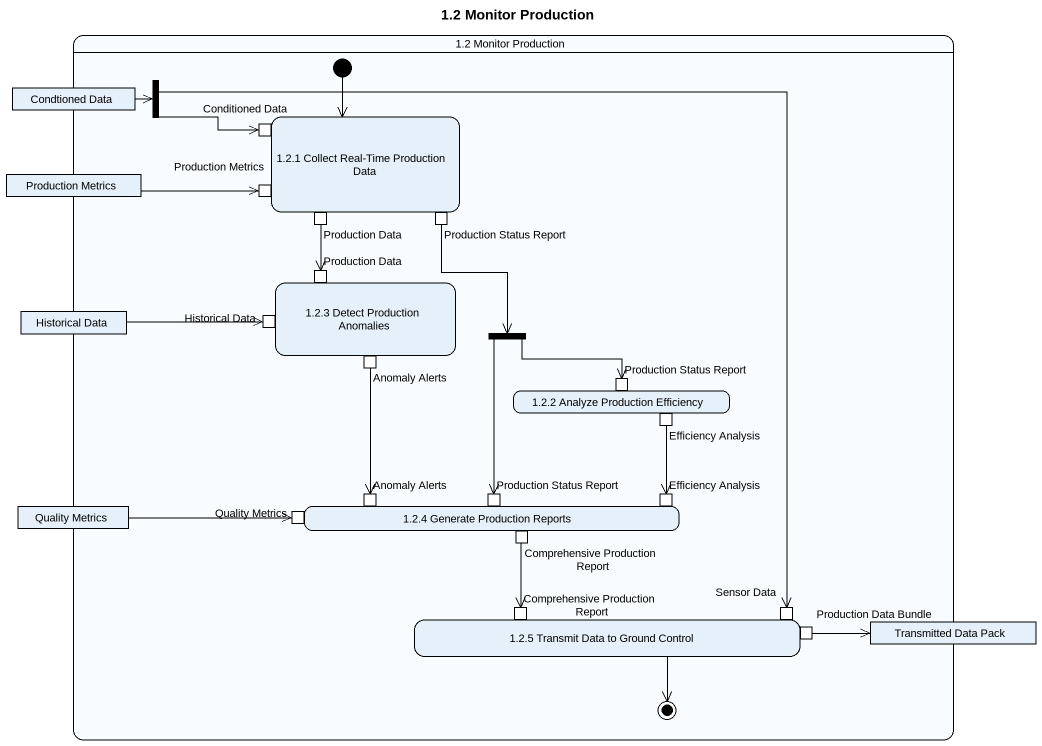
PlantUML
@startuml
title 1.2 Monitor Production
hide empty description
state "1.2 Monitor Production" as s1_2_Monitor_Production {
  state "Condtioned Data" as Condtioned_Data <<object>>
  state fork1 <<fork>>
  state "1.2.1 Collect Real-Time Production Data" as s1_2_1_Collect_Real_Time {
    state "Conditioned Data" as Conditioned_Data <<inputPin>>
    state "Production Metrics" as Production_Metrics_2 <<inputPin>>
    state "Production Data" as Production_Data <<outputPin>>
    state "Production Status Report" as Production_Status_Report <<outputPin>>
  }
  state "Production Metrics" as Production_Metrics <<object>>
  state "1.2.3 Detect Production Anomalies" as s1_2_3_Detect_Production {
    state "Production Data" as Production_Data_2 <<inputPin>>
    state "Historical Data" as Historical_Data_2 <<inputPin>>
    state "Anomaly Alerts" as Anomaly_Alerts <<outputPin>>
  }
  state "Historical Data" as Historical_Data <<object>>
  state fork2 <<fork>>
  state "1.2.2 Analyze Production Efficiency" as s1_2_2_Analyze_Production {
    state "Production Status Report" as Production_Status_Report_2 <<inputPin>>
    state "Efficiency Analysis" as Efficiency_Analysis <<outputPin>>
  }
  state "Quality Metrics" as Quality_Metrics <<object>>
  state "1.2.4 Generate Production Reports" as s1_2_4_Generate_Production {
    state "Quality Metrics" as Quality_Metrics_2 <<inputPin>>
    state "Anomaly Alerts" as Anomaly_Alerts_2 <<inputPin>>
    state "Production Status Report" as Production_Status_Report_3 <<inputPin>>
    state "Efficiency Analysis" as Efficiency_Analysis_2 <<inputPin>>
    state "Comprehensive Production Report" as Comprehensive_Production <<outputPin>>
  }
  state "1.2.5 Transmit Data to Ground Control" as s1_2_5_Transmit_Data_to {
    state "Comprehensive Production Report" as Comprehensive_Production_2 <<inputPin>>
    state "Sensor Data" as Sensor_Data <<inputPin>>
    state "Production Data Bundle" as Production_Data_Bundle <<outputPin>>
  }
  state "Transmitted Data Pack" as Transmitted_Data_Pack <<object>>
  [*] --> s1_2_1_Collect_Real_Time
  s1_2_5_Transmit_Data_to --> [*]
}
Condtioned_Data -right-> fork1
fork1 -right-> Conditioned_Data
fork1 --> Sensor_Data
Production_Metrics -right-> Production_Metrics_2
Production_Data --> Production_Data_2
Production_Status_Report --> fork2
Historical_Data -right-> Historical_Data_2
Anomaly_Alerts --> Anomaly_Alerts_2
fork2 -right-> Production_Status_Report_2
fork2 --> Production_Status_Report_3
Efficiency_Analysis --> Efficiency_Analysis_2
Quality_Metrics -right-> Quality_Metrics_2
Comprehensive_Production --> Comprehensive_Production_2
Production_Data_Bundle -right-> Transmitted_Data_Pack
@enduml
